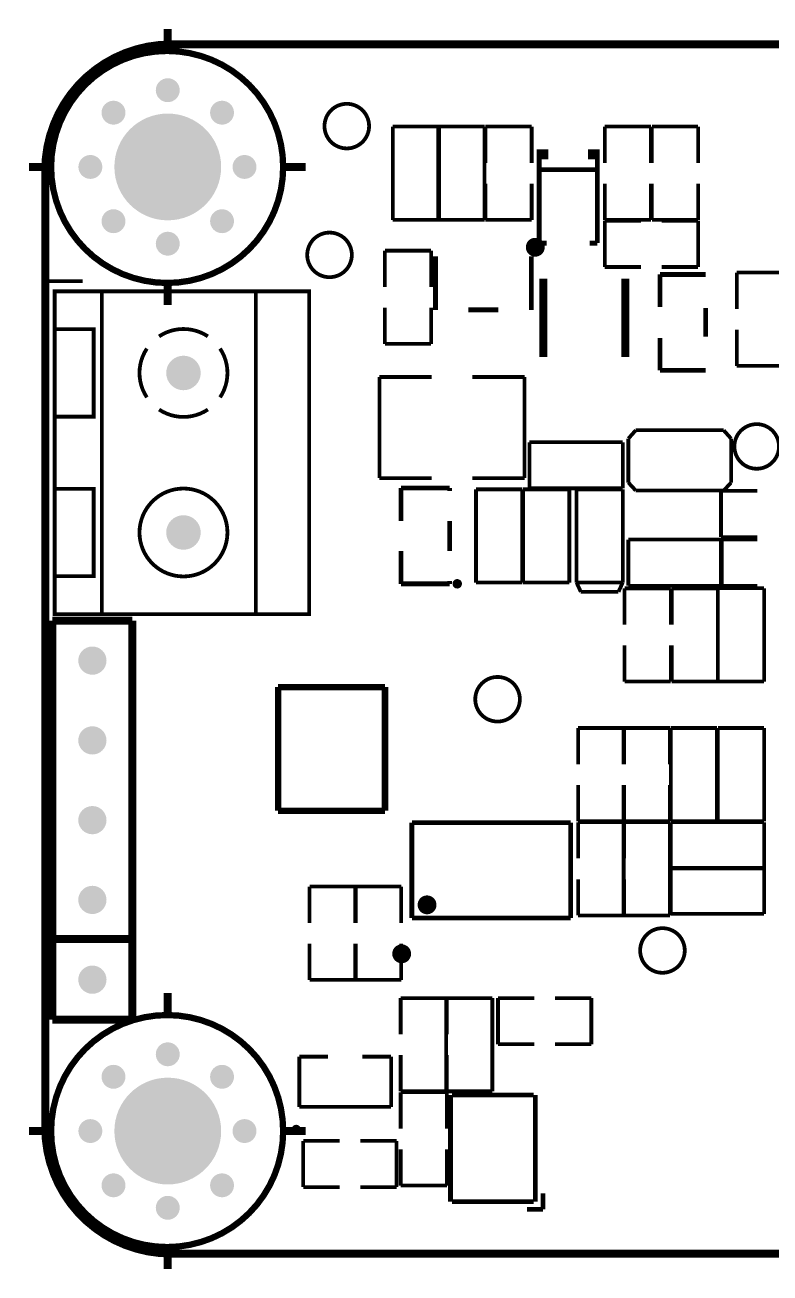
# Model space of a CAD drawing. Header units: millimetres. Extents: x -0.6 to 46.6, y -0.6 to 39.1.
# Drawn here: x -0.65 to 23.08, y -0.62 to 39.12 of the extents above; entities that cross this region are included whole.
import ezdxf

# ---------------------------------------------------------------- set-up
doc = ezdxf.new("R2010")
doc.units = ezdxf.units.MM
for name, color, linetype, true_color in [('Board Outline Layer', 7, 'Continuous', 0xff00ff), ('Hole Layer', 7, 'Continuous', 0x222222), ('Top Silkscreen Layer', 7, 'Continuous', 0xffcc00)]:
    doc.layers.add(name, color=color, linetype=linetype, true_color=true_color)

msp = doc.modelspace()

# ---------------------------------------------------------------- hatches: boundary and pattern name
at = {"layer": 'Hole Layer'}
for points in [[(3.519, 37.044, 1), (4.281, 37.044, 1)], [(3.519, 37.044, 1), (4.281, 37.044, 1)], [(1.791, 36.328, 1), (2.553, 36.328, 1)], [(1.791, 36.328, 1), (2.553, 36.328, 1)], [(5.247, 36.328, 1), (6.009, 36.328, 1)], [(5.247, 36.328, 1), (6.009, 36.328, 1)], [(2.2, 34.6, 1), (5.6, 34.6, 1)], [(2.2, 34.6, 1), (5.6, 34.6, 1)], [(1.055, 34.6, 1), (1.817, 34.6, 1)], [(1.055, 34.6, 1), (1.817, 34.6, 1)], [(5.963, 34.6, 1), (6.725, 34.6, 1)], [(5.963, 34.6, 1), (6.725, 34.6, 1)], [(1.791, 32.872, 1), (2.553, 32.872, 1)], [(1.791, 32.872, 1), (2.553, 32.872, 1)], [(5.247, 32.872, 1), (6.009, 32.872, 1)], [(5.247, 32.872, 1), (6.009, 32.872, 1)], [(3.519, 32.156, 1), (4.281, 32.156, 1)], [(3.519, 32.156, 1), (4.281, 32.156, 1)], [(3.85, 28.04, 1), (4.95, 28.04, 1)], [(3.85, 28.04, 1), (4.95, 28.04, 1)], [(3.85, 22.96, 1), (4.95, 22.96, 1)], [(3.85, 22.96, 1), (4.95, 22.96, 1)], [(1.05, 18.88, 1), (1.95, 18.88, 1)], [(1.05, 18.88, 1), (1.95, 18.88, 1)], [(1.05, 16.34, 1), (1.95, 16.34, 1)], [(1.05, 16.34, 1), (1.95, 16.34, 1)], [(1.05, 13.8, 1), (1.95, 13.8, 1)], [(1.05, 13.8, 1), (1.95, 13.8, 1)], [(1.05, 11.26, 1), (1.95, 11.26, 1)], [(1.05, 11.26, 1), (1.95, 11.26, 1)], [(1.05, 8.72, 1), (1.95, 8.72, 1)], [(1.05, 8.72, 1), (1.95, 8.72, 1)], [(3.519, 6.344, 1), (4.281, 6.344, 1)], [(3.519, 6.344, 1), (4.281, 6.344, 1)], [(1.791, 5.628, 1), (2.553, 5.628, 1)], [(1.791, 5.628, 1), (2.553, 5.628, 1)], [(5.247, 5.628, 1), (6.009, 5.628, 1)], [(5.247, 5.628, 1), (6.009, 5.628, 1)], [(2.2, 3.9, 1), (5.6, 3.9, 1)], [(2.2, 3.9, 1), (5.6, 3.9, 1)], [(1.055, 3.9, 1), (1.817, 3.9, 1)], [(1.055, 3.9, 1), (1.817, 3.9, 1)], [(5.963, 3.9, 1), (6.725, 3.9, 1)], [(5.963, 3.9, 1), (6.725, 3.9, 1)], [(1.791, 2.172, 1), (2.553, 2.172, 1)], [(1.791, 2.172, 1), (2.553, 2.172, 1)], [(5.247, 2.172, 1), (6.009, 2.172, 1)], [(5.247, 2.172, 1), (6.009, 2.172, 1)], [(3.519, 1.456, 1), (4.281, 1.456, 1)], [(3.519, 1.456, 1), (4.281, 1.456, 1)]]:
    msp.add_hatch(color=256, dxfattribs=at).paths.add_polyline_path(points)
at = {"layer": 'Top Silkscreen Layer'}
for points in [[(15.648, 34.85), (16.018, 34.85), (16.018, 35.155), (15.648, 35.155)], [(17.652, 34.85), (17.282, 34.85), (17.282, 35.155), (17.652, 35.155)]]:
    msp.add_hatch(color=256, dxfattribs=at).paths.add_polyline_path(points)

# ---------------------------------------------------------------- linework, layer by layer
at = {"layer": 'Board Outline Layer', "const_width": 0.254}
msp.add_lwpolyline([(0, 34.5), (0, 4, 0.414214), (4, 0), (42, 0, 0.414214), (46, 4), (46, 34.5, 0.414214), (42, 38.5), (4, 38.5, 0.414214)], format="xyb", close=True, dxfattribs=at)
at = {"layer": 'Top Silkscreen Layer'}
for points, const_width in [([(3.9, 38.334), (3.9, 38.994)], 0.254), ([(3.9, 38.334), (3.9, 38.994)], 0.254), ([(11.065, 35.885), (11.065, 32.915)], 0.12), ([(12.535, 35.885), (11.065, 35.885)], 0.12), ([(11.065, 35.885), (11.065, 32.915)], 0.12), ([(12.535, 35.885), (11.065, 35.885)], 0.12), ([(12.515, 32.915), (12.515, 35.885)], 0.12), ([(12.515, 35.885), (13.985, 35.885)], 0.12), ([(12.515, 32.915), (12.515, 35.885)], 0.12), ([(12.515, 35.885), (13.985, 35.885)], 0.12), ([(12.535, 35.885), (12.535, 32.915)], 0.12), ([(12.535, 35.885), (12.535, 32.915)], 0.12), ([(13.985, 32.915), (13.985, 35.885)], 0.12), ([(13.985, 32.915), (13.985, 35.885)], 0.12), ([(14.015, 35.885), (14.015, 34.73)], 0.119), ([(14.015, 35.885), (15.485, 35.885)], 0.119), ([(14.015, 35.885), (14.015, 34.73)], 0.119), ([(14.015, 35.885), (15.485, 35.885)], 0.119), ([(15.485, 35.885), (15.485, 34.73)], 0.119), ([(15.485, 35.885), (15.485, 34.73)], 0.119), ([(19.285, 35.885), (17.815, 35.885)], 0.119), ([(17.815, 35.885), (17.815, 34.73)], 0.119), ([(19.285, 35.885), (17.815, 35.885)], 0.119), ([(17.815, 35.885), (17.815, 34.73)], 0.119), ([(19.285, 35.885), (19.285, 34.73)], 0.119), ([(19.285, 35.885), (19.285, 34.73)], 0.119), ([(20.785, 35.885), (19.315, 35.885)], 0.119), ([(19.315, 35.885), (19.315, 34.73)], 0.119), ([(20.785, 35.885), (19.315, 35.885)], 0.119), ([(19.315, 35.885), (19.315, 34.73)], 0.119), ([(20.785, 35.885), (20.785, 34.73)], 0.119), ([(20.785, 35.885), (20.785, 34.73)], 0.119), ([(15.724, 34.926), (15.724, 32.174)], 0.152), ([(15.724, 34.926), (15.724, 32.174)], 0.152), ([(17.576, 34.926), (17.576, 32.174)], 0.152), ([(17.576, 34.926), (17.576, 32.174)], 0.152), ([(-0.52, 34.6), (0.141, 34.6)], 0.254), ([(-0.52, 34.6), (0.141, 34.6)], 0.254), ([(7.634, 34.6), (8.294, 34.6)], 0.254), ([(7.634, 34.6), (8.294, 34.6)], 0.254), ([(17.576, 34.517), (15.724, 34.517)], 0.152), ([(17.576, 34.517), (15.724, 34.517)], 0.152), ([(14.015, 32.915), (14.015, 34.07)], 0.119), ([(14.015, 32.915), (14.015, 34.07)], 0.119), ([(15.485, 32.915), (15.485, 34.07)], 0.119), ([(15.485, 32.915), (15.485, 34.07)], 0.119), ([(17.815, 32.915), (17.815, 34.07)], 0.119), ([(17.815, 32.915), (17.815, 34.07)], 0.119), ([(19.285, 32.915), (19.285, 34.07)], 0.119), ([(19.285, 32.915), (19.285, 34.07)], 0.119), ([(19.315, 32.915), (19.315, 34.07)], 0.119), ([(19.315, 32.915), (19.315, 34.07)], 0.119), ([(20.785, 32.915), (20.785, 34.07)], 0.119), ([(20.785, 32.915), (20.785, 34.07)], 0.119), ([(12.535, 32.915), (11.065, 32.915)], 0.12), ([(12.535, 32.915), (11.065, 32.915)], 0.12), ([(12.515, 32.915), (13.985, 32.915)], 0.12), ([(12.515, 32.915), (13.985, 32.915)], 0.12), ([(14.015, 32.915), (15.485, 32.915)], 0.119), ([(14.015, 32.915), (15.485, 32.915)], 0.119), ([(19.285, 32.915), (17.815, 32.915)], 0.119), ([(19.285, 32.915), (17.815, 32.915)], 0.119), ([(17.815, 32.885), (18.97, 32.885)], 0.119), ([(17.815, 32.885), (17.815, 31.415)], 0.119), ([(17.815, 32.885), (18.97, 32.885)], 0.119), ([(17.815, 32.885), (17.815, 31.415)], 0.119), ([(20.785, 32.915), (19.315, 32.915)], 0.119), ([(20.785, 32.915), (19.315, 32.915)], 0.119), ([(20.785, 32.885), (19.63, 32.885)], 0.119), ([(20.785, 32.885), (19.63, 32.885)], 0.119), ([(20.785, 32.885), (20.785, 31.415)], 0.119), ([(20.785, 32.885), (20.785, 31.415)], 0.119), ([(15.724, 32.174), (15.967, 32.174)], 0.152), ([(15.724, 32.174), (15.967, 32.174)], 0.152), ([(17.576, 32.174), (17.333, 32.174)], 0.152), ([(17.576, 32.174), (17.333, 32.174)], 0.152), ([(10.815, 31.935), (10.815, 30.78)], 0.119), ([(10.815, 31.935), (12.285, 31.935)], 0.119), ([(10.815, 31.935), (10.815, 30.78)], 0.119), ([(10.815, 31.935), (12.285, 31.935)], 0.119), ([(12.285, 31.935), (12.285, 30.78)], 0.119), ([(12.285, 31.935), (12.285, 30.78)], 0.119), ([(12.424, 31.751), (12.424, 30.049)], 0.152), ([(12.424, 31.751), (12.424, 30.049)], 0.152), ([(15.476, 31.751), (15.476, 30.049)], 0.152), ([(15.476, 31.751), (15.476, 30.049)], 0.152), ([(17.815, 31.415), (18.97, 31.415)], 0.119), ([(17.815, 31.415), (18.97, 31.415)], 0.119), ([(20.785, 31.415), (19.63, 31.415)], 0.119), ([(20.785, 31.415), (19.63, 31.415)], 0.119), ([(0.012, 30.961), (1.187, 30.961)], 0.12), ([(0.012, 30.323), (0.012, 30.961)], 0.12), ([(0.012, 30.961), (1.187, 30.961)], 0.12), ([(0.012, 30.323), (0.012, 30.961)], 0.12), ([(15.855, 31.045), (15.855, 28.545)], 0.254), ([(15.855, 31.045), (15.855, 28.545)], 0.254), ([(18.471, 31.045), (18.471, 28.545)], 0.254), ([(18.471, 31.045), (18.471, 28.545)], 0.254), ([(21.026, 31.176), (19.574, 31.176)], 0.152), ([(19.574, 31.176), (19.574, 30.145)], 0.152), ([(21.026, 31.176), (19.574, 31.176)], 0.152), ([(19.574, 31.176), (19.574, 30.145)], 0.152), ([(22.015, 31.235), (22.015, 30.08)], 0.119), ([(22.015, 31.235), (23.485, 31.235)], 0.119), ([(22.015, 31.235), (22.015, 30.08)], 0.119), ([(22.015, 31.235), (23.485, 31.235)], 0.119), ([(1.8, 30.58), (1.8, 20.42)], 0.12), ([(1.8, 30.58), (1.8, 20.42)], 0.12), ([(3.9, 30.206), (3.9, 30.866)], 0.254), ([(3.9, 30.206), (3.9, 30.866)], 0.254), ([(6.701, 30.58), (6.701, 20.42)], 0.12), ([(6.701, 30.58), (6.701, 20.42)], 0.12), ([(10.815, 28.965), (10.815, 30.12)], 0.119), ([(10.815, 28.965), (10.815, 30.12)], 0.119), ([(12.285, 28.965), (12.285, 30.12)], 0.119), ([(12.285, 28.965), (12.285, 30.12)], 0.119), ([(13.474, 30.049), (14.426, 30.049)], 0.152), ([(13.474, 30.049), (14.426, 30.049)], 0.152), ([(21.026, 30.105), (21.026, 29.195)], 0.152), ([(21.026, 30.105), (21.026, 29.195)], 0.152), ([(22.015, 28.265), (22.015, 29.42)], 0.119), ([(22.015, 28.265), (22.015, 29.42)], 0.119), ([(10.815, 28.965), (12.285, 28.965)], 0.119), ([(10.815, 28.965), (12.285, 28.965)], 0.119), ([(19.574, 28.124), (19.574, 29.155)], 0.152), ([(19.574, 28.124), (19.574, 29.155)], 0.152), ([(22.015, 28.265), (23.485, 28.265)], 0.119), ([(22.015, 28.265), (23.485, 28.265)], 0.119), ([(10.64, 27.91), (12.3, 27.91)], 0.12), ([(10.64, 24.69), (10.64, 27.91)], 0.119), ([(10.64, 27.91), (12.3, 27.91)], 0.12), ([(10.64, 24.69), (10.64, 27.91)], 0.119), ([(15.26, 27.91), (13.6, 27.91)], 0.12), ([(15.26, 27.91), (13.6, 27.91)], 0.12), ([(15.26, 24.69), (15.26, 27.91)], 0.12), ([(15.26, 24.69), (15.26, 27.91)], 0.12), ([(21.026, 28.124), (19.574, 28.124)], 0.152), ([(21.026, 28.124), (19.574, 28.124)], 0.152), ([(18.8, 26.215), (18.565, 25.95)], 0.12), ([(18.8, 26.215), (18.565, 25.95)], 0.12), ([(18.8, 26.215), (21.6, 26.215)], 0.12), ([(18.8, 26.215), (21.6, 26.215)], 0.12), ([(21.6, 26.215), (21.835, 25.95)], 0.12), ([(21.6, 26.215), (21.835, 25.95)], 0.12), ([(15.415, 24.365), (15.415, 25.835)], 0.12), ([(18.385, 25.835), (15.415, 25.835)], 0.12), ([(15.415, 24.365), (15.415, 25.835)], 0.12), ([(18.385, 25.835), (15.415, 25.835)], 0.12), ([(18.385, 24.365), (18.385, 25.835)], 0.12), ([(18.385, 24.365), (18.385, 25.835)], 0.12), ([(18.565, 25.95), (18.565, 24.55)], 0.12), ([(18.565, 25.95), (18.565, 24.55)], 0.12), ([(21.835, 25.95), (21.835, 24.55)], 0.12), ([(21.835, 25.95), (21.835, 24.55)], 0.12), ([(10.64, 24.69), (12.3, 24.69)], 0.12), ([(10.64, 24.69), (12.3, 24.69)], 0.12), ([(15.26, 24.69), (13.6, 24.69)], 0.12), ([(15.26, 24.69), (13.6, 24.69)], 0.12), ([(12.876, 24.376), (11.324, 24.376)], 0.152), ([(12.876, 24.376), (11.324, 24.376)], 0.152), ([(11.324, 24.376), (11.324, 23.33)], 0.152), ([(11.324, 24.376), (11.324, 23.33)], 0.152), ([(12.876, 24.285), (12.876, 24.376)], 0.152), ([(12.876, 24.285), (12.876, 24.376)], 0.152), ([(13.715, 21.365), (13.715, 24.335)], 0.12), ([(13.715, 24.335), (15.185, 24.335)], 0.12), ([(13.715, 21.365), (13.715, 24.335)], 0.12), ([(13.715, 24.335), (15.185, 24.335)], 0.12), ([(15.185, 21.365), (15.185, 24.335)], 0.12), ([(15.185, 21.365), (15.185, 24.335)], 0.12), ([(15.215, 24.335), (15.215, 21.365)], 0.12), ([(16.685, 24.335), (15.215, 24.335)], 0.12), ([(15.215, 24.335), (15.215, 21.365)], 0.12), ([(16.685, 24.335), (15.215, 24.335)], 0.12), ([(18.385, 24.365), (15.415, 24.365)], 0.12), ([(18.385, 24.365), (15.415, 24.365)], 0.12), ([(16.685, 24.335), (16.685, 21.365)], 0.12), ([(16.685, 24.335), (16.685, 21.365)], 0.12), ([(18.385, 24.335), (16.915, 24.335)], 0.12), ([(16.915, 24.335), (16.915, 21.365)], 0.12), ([(18.385, 24.335), (16.915, 24.335)], 0.12), ([(16.915, 24.335), (16.915, 21.365)], 0.12), ([(18.385, 24.335), (18.385, 21.365)], 0.12), ([(18.385, 24.335), (18.385, 21.365)], 0.12), ([(18.565, 24.55), (18.8, 24.295)], 0.12), ([(18.565, 24.55), (18.8, 24.295)], 0.12), ([(18.8, 24.295), (21.6, 24.295)], 0.12), ([(18.8, 24.295), (21.6, 24.295)], 0.12), ([(21.515, 24.285), (22.67, 24.285)], 0.119), ([(21.515, 22.815), (21.515, 24.285)], 0.119), ([(21.515, 24.285), (22.67, 24.285)], 0.119), ([(21.515, 22.815), (21.515, 24.285)], 0.119), ([(21.835, 24.55), (21.6, 24.295)], 0.12), ([(21.835, 24.55), (21.6, 24.295)], 0.12), ([(12.876, 22.375), (12.876, 23.325)], 0.152), ([(12.876, 22.375), (12.876, 23.325)], 0.152), ([(18.565, 21.265), (18.565, 22.735)], 0.12), ([(21.535, 22.735), (18.565, 22.735)], 0.12), ([(18.565, 21.265), (18.565, 22.735)], 0.12), ([(21.535, 22.735), (18.565, 22.735)], 0.12), ([(21.515, 22.815), (22.67, 22.815)], 0.119), ([(21.515, 22.815), (22.67, 22.815)], 0.119), ([(21.515, 22.735), (22.67, 22.735)], 0.119), ([(21.515, 21.265), (21.515, 22.735)], 0.119), ([(21.515, 22.735), (22.67, 22.735)], 0.119), ([(21.515, 21.265), (21.515, 22.735)], 0.119), ([(21.535, 21.265), (21.535, 22.735)], 0.12), ([(21.535, 21.265), (21.535, 22.735)], 0.12), ([(11.324, 22.37), (11.324, 21.324)], 0.152), ([(11.324, 22.37), (11.324, 21.324)], 0.152), ([(12.876, 21.324), (12.876, 21.415)], 0.152), ([(12.876, 21.324), (12.876, 21.415)], 0.152), ([(12.876, 21.324), (11.324, 21.324)], 0.152), ([(12.876, 21.324), (11.324, 21.324)], 0.152), ([(13.715, 21.365), (15.185, 21.365)], 0.12), ([(13.715, 21.365), (15.185, 21.365)], 0.12), ([(16.685, 21.365), (15.215, 21.365)], 0.12), ([(16.685, 21.365), (15.215, 21.365)], 0.12), ([(18.385, 21.365), (16.915, 21.365)], 0.12), ([(17.05, 21.072), (16.915, 21.365)], 0.12), ([(18.385, 21.365), (16.915, 21.365)], 0.12), ([(17.05, 21.072), (16.915, 21.365)], 0.12), ([(18.25, 21.072), (17.05, 21.072)], 0.12), ([(18.25, 21.072), (17.05, 21.072)], 0.12), ([(18.385, 21.365), (18.25, 21.072)], 0.12), ([(18.385, 21.365), (18.25, 21.072)], 0.12), ([(18.444, 21.182), (18.444, 20.027)], 0.119), ([(18.444, 21.182), (19.914, 21.182)], 0.119), ([(18.444, 21.182), (18.444, 20.027)], 0.119), ([(18.444, 21.182), (19.914, 21.182)], 0.119), ([(21.535, 21.265), (18.565, 21.265)], 0.12), ([(21.535, 21.265), (18.565, 21.265)], 0.12), ([(19.914, 21.182), (19.914, 20.027)], 0.119), ([(19.914, 21.182), (19.914, 20.027)], 0.119), ([(19.944, 21.182), (19.944, 20.027)], 0.119), ([(19.944, 21.182), (21.414, 21.182)], 0.119), ([(19.944, 21.182), (19.944, 20.027)], 0.119), ([(19.944, 21.182), (21.414, 21.182)], 0.119), ([(21.414, 21.182), (21.414, 20.027)], 0.119), ([(21.414, 21.182), (21.414, 20.027)], 0.119), ([(21.415, 18.215), (21.415, 21.185)], 0.12), ([(21.415, 21.185), (22.885, 21.185)], 0.12), ([(21.415, 18.215), (21.415, 21.185)], 0.12), ([(21.415, 21.185), (22.885, 21.185)], 0.12), ([(21.515, 21.265), (22.67, 21.265)], 0.119), ([(21.515, 21.265), (22.67, 21.265)], 0.119), ([(22.885, 18.215), (22.885, 21.185)], 0.12), ([(22.885, 18.215), (22.885, 21.185)], 0.12), ([(0.23, 20.15), (2.77, 20.15)], 0.254), ([(0.23, 7.45), (0.23, 20.15)], 0.254), ([(0.23, 20.15), (2.77, 20.15)], 0.254), ([(0.23, 7.45), (0.23, 20.15)], 0.254), ([(2.77, 20.15), (2.77, 7.45)], 0.254), ([(2.77, 20.15), (2.77, 7.45)], 0.254), ([(18.444, 18.212), (18.444, 19.367)], 0.119), ([(18.444, 18.212), (18.444, 19.367)], 0.119), ([(19.914, 18.212), (19.914, 19.367)], 0.119), ([(19.914, 18.212), (19.914, 19.367)], 0.119), ([(19.944, 18.212), (19.944, 19.367)], 0.119), ([(19.944, 18.212), (19.944, 19.367)], 0.119), ([(21.414, 18.212), (21.414, 19.367)], 0.119), ([(21.414, 18.212), (21.414, 19.367)], 0.119), ([(7.413, 18.035), (10.816, 18.035)], 0.203), ([(7.413, 14.098), (7.413, 18.035)], 0.203), ([(7.413, 18.035), (10.816, 18.035)], 0.203), ([(7.413, 14.098), (7.413, 18.035)], 0.203), ([(10.816, 14.098), (10.816, 18.035)], 0.203), ([(10.816, 14.098), (10.816, 18.035)], 0.203), ([(18.444, 18.212), (19.914, 18.212)], 0.119), ([(18.444, 18.212), (19.914, 18.212)], 0.119), ([(19.944, 18.212), (21.414, 18.212)], 0.119), ([(19.944, 18.212), (21.414, 18.212)], 0.119), ([(21.415, 18.215), (22.885, 18.215)], 0.12), ([(21.415, 18.215), (22.885, 18.215)], 0.12), ([(16.965, 16.735), (16.965, 15.58)], 0.119), ([(16.965, 16.735), (18.435, 16.735)], 0.119), ([(16.965, 16.735), (16.965, 15.58)], 0.119), ([(16.965, 16.735), (18.435, 16.735)], 0.119), ([(19.885, 16.735), (18.415, 16.735)], 0.119), ([(18.415, 16.735), (18.415, 15.58)], 0.119), ([(19.885, 16.735), (18.415, 16.735)], 0.119), ([(18.415, 16.735), (18.415, 15.58)], 0.119), ([(18.435, 16.735), (18.435, 15.58)], 0.119), ([(18.435, 16.735), (18.435, 15.58)], 0.119), ([(19.885, 16.735), (19.885, 15.58)], 0.119), ([(19.885, 16.735), (19.885, 15.58)], 0.119), ([(19.915, 13.765), (19.915, 16.735)], 0.12), ([(19.915, 16.735), (21.385, 16.735)], 0.12), ([(19.915, 13.765), (19.915, 16.735)], 0.12), ([(19.915, 16.735), (21.385, 16.735)], 0.12), ([(21.385, 13.765), (21.385, 16.735)], 0.12), ([(21.385, 13.765), (21.385, 16.735)], 0.12), ([(21.415, 16.735), (21.415, 13.765)], 0.12), ([(22.885, 16.735), (21.415, 16.735)], 0.12), ([(21.415, 16.735), (21.415, 13.765)], 0.12), ([(22.885, 16.735), (21.415, 16.735)], 0.12), ([(22.885, 16.735), (22.885, 13.765)], 0.12), ([(22.885, 16.735), (22.885, 13.765)], 0.12), ([(16.965, 13.765), (16.965, 14.92)], 0.119), ([(16.965, 13.765), (16.965, 14.92)], 0.119), ([(18.415, 13.765), (18.415, 14.92)], 0.119), ([(18.415, 13.765), (18.415, 14.92)], 0.119), ([(18.435, 13.765), (18.435, 14.92)], 0.119), ([(18.435, 13.765), (18.435, 14.92)], 0.119), ([(19.885, 13.765), (19.885, 14.92)], 0.119), ([(19.885, 13.765), (19.885, 14.92)], 0.119), ([(7.413, 14.098), (10.816, 14.098)], 0.203), ([(7.413, 14.098), (10.816, 14.098)], 0.203), ([(11.671, 10.681), (11.671, 13.719)], 0.152), ([(11.671, 13.719), (16.729, 13.719)], 0.152), ([(11.671, 10.681), (11.671, 13.719)], 0.152), ([(11.671, 13.719), (16.729, 13.719)], 0.152), ([(16.729, 13.719), (16.729, 10.681)], 0.152), ([(16.729, 13.719), (16.729, 10.681)], 0.152), ([(16.965, 13.765), (18.435, 13.765)], 0.119), ([(16.965, 13.765), (18.435, 13.765)], 0.119), ([(18.435, 13.735), (16.965, 13.735)], 0.119), ([(16.965, 13.735), (16.965, 12.58)], 0.119), ([(18.435, 13.735), (16.965, 13.735)], 0.119), ([(16.965, 13.735), (16.965, 12.58)], 0.119), ([(19.885, 13.765), (18.415, 13.765)], 0.119), ([(19.885, 13.765), (18.415, 13.765)], 0.119), ([(18.415, 13.735), (18.415, 10.765)], 0.12), ([(19.885, 13.735), (18.415, 13.735)], 0.12), ([(18.415, 13.735), (18.415, 10.765)], 0.12), ([(19.885, 13.735), (18.415, 13.735)], 0.12), ([(18.435, 13.735), (18.435, 12.58)], 0.119), ([(18.435, 13.735), (18.435, 12.58)], 0.119), ([(19.885, 13.735), (19.885, 10.765)], 0.12), ([(19.885, 13.735), (19.885, 10.765)], 0.12), ([(19.915, 13.765), (21.385, 13.765)], 0.12), ([(19.915, 13.765), (21.385, 13.765)], 0.12), ([(19.915, 12.265), (19.915, 13.735)], 0.12), ([(22.885, 13.735), (19.915, 13.735)], 0.12), ([(19.915, 12.265), (19.915, 13.735)], 0.12), ([(22.885, 13.735), (19.915, 13.735)], 0.12), ([(22.885, 13.765), (21.415, 13.765)], 0.12), ([(22.885, 13.765), (21.415, 13.765)], 0.12), ([(22.885, 12.265), (22.885, 13.735)], 0.12), ([(22.885, 12.265), (22.885, 13.735)], 0.12), ([(19.915, 12.285), (22.885, 12.285)], 0.12), ([(19.915, 12.285), (19.915, 10.815)], 0.12), ([(19.915, 12.285), (22.885, 12.285)], 0.12), ([(19.915, 12.285), (19.915, 10.815)], 0.12), ([(22.885, 12.265), (19.915, 12.265)], 0.12), ([(22.885, 12.265), (19.915, 12.265)], 0.12), ([(22.885, 12.285), (22.885, 10.815)], 0.12), ([(22.885, 12.285), (22.885, 10.815)], 0.12), ([(16.965, 10.765), (16.965, 11.92)], 0.119), ([(16.965, 10.765), (16.965, 11.92)], 0.119), ([(18.435, 10.765), (18.435, 11.92)], 0.119), ([(18.435, 10.765), (18.435, 11.92)], 0.119), ([(8.415, 11.685), (8.415, 10.53)], 0.119), ([(8.415, 11.685), (9.885, 11.685)], 0.119), ([(8.415, 11.685), (8.415, 10.53)], 0.119), ([(8.415, 11.685), (9.885, 11.685)], 0.119), ([(9.865, 11.685), (9.865, 10.53)], 0.119), ([(9.865, 11.685), (11.335, 11.685)], 0.119), ([(9.865, 11.685), (9.865, 10.53)], 0.119), ([(9.865, 11.685), (11.335, 11.685)], 0.119), ([(9.885, 11.685), (9.885, 10.53)], 0.119), ([(9.885, 11.685), (9.885, 10.53)], 0.119), ([(11.335, 11.685), (11.335, 10.53)], 0.119), ([(11.335, 11.685), (11.335, 10.53)], 0.119), ([(16.729, 10.681), (11.671, 10.681)], 0.152), ([(16.729, 10.681), (11.671, 10.681)], 0.152), ([(18.435, 10.765), (16.965, 10.765)], 0.119), ([(18.435, 10.765), (16.965, 10.765)], 0.119), ([(19.885, 10.765), (18.415, 10.765)], 0.12), ([(19.885, 10.765), (18.415, 10.765)], 0.12), ([(19.915, 10.815), (22.885, 10.815)], 0.12), ([(19.915, 10.815), (22.885, 10.815)], 0.12), ([(0.23, 10.014), (2.77, 10.014)], 0.254), ([(0.23, 10.014), (2.77, 10.014)], 0.254), ([(8.415, 8.715), (8.415, 9.87)], 0.119), ([(8.415, 8.715), (8.415, 9.87)], 0.119), ([(9.865, 8.715), (9.865, 9.87)], 0.119), ([(9.865, 8.715), (9.865, 9.87)], 0.119), ([(9.885, 8.715), (9.885, 9.87)], 0.119), ([(9.885, 8.715), (9.885, 9.87)], 0.119), ([(11.335, 8.715), (11.335, 9.87)], 0.119), ([(11.335, 8.715), (11.335, 9.87)], 0.119), ([(8.415, 8.715), (9.885, 8.715)], 0.119), ([(8.415, 8.715), (9.885, 8.715)], 0.119), ([(9.865, 8.715), (11.335, 8.715)], 0.119), ([(9.865, 8.715), (11.335, 8.715)], 0.119), ([(3.9, 7.634), (3.9, 8.294)], 0.254), ([(3.9, 7.634), (3.9, 8.294)], 0.254), ([(12.785, 8.135), (11.315, 8.135)], 0.119), ([(11.315, 8.135), (11.315, 6.98)], 0.119), ([(12.785, 8.135), (11.315, 8.135)], 0.119), ([(11.315, 8.135), (11.315, 6.98)], 0.119), ([(12.765, 8.135), (12.765, 5.165)], 0.12), ([(14.235, 8.135), (12.765, 8.135)], 0.12), ([(12.765, 8.135), (12.765, 5.165)], 0.12), ([(14.235, 8.135), (12.765, 8.135)], 0.12), ([(12.785, 8.135), (12.785, 6.98)], 0.119), ([(12.785, 8.135), (12.785, 6.98)], 0.119), ([(14.235, 8.135), (14.235, 5.165)], 0.12), ([(14.235, 8.135), (14.235, 5.165)], 0.12), ([(14.415, 8.135), (15.57, 8.135)], 0.119), ([(14.415, 8.135), (14.415, 6.665)], 0.119), ([(14.415, 8.135), (15.57, 8.135)], 0.119), ([(14.415, 8.135), (14.415, 6.665)], 0.119), ([(17.385, 8.135), (16.23, 8.135)], 0.119), ([(17.385, 8.135), (16.23, 8.135)], 0.119), ([(17.385, 8.135), (17.385, 6.665)], 0.119), ([(17.385, 8.135), (17.385, 6.665)], 0.119), ([(2.77, 7.45), (0.23, 7.45)], 0.254), ([(2.77, 7.45), (0.23, 7.45)], 0.254), ([(11.315, 5.165), (11.315, 6.32)], 0.119), ([(11.315, 5.165), (11.315, 6.32)], 0.119), ([(12.785, 5.165), (12.785, 6.32)], 0.119), ([(12.785, 5.165), (12.785, 6.32)], 0.119), ([(14.415, 6.665), (15.57, 6.665)], 0.119), ([(14.415, 6.665), (15.57, 6.665)], 0.119), ([(17.385, 6.665), (16.23, 6.665)], 0.119), ([(17.385, 6.665), (16.23, 6.665)], 0.119), ([(8.09, 6.27), (8.09, 4.67)], 0.12), ([(8.09, 6.27), (8.997, 6.27)], 0.12), ([(8.09, 6.27), (8.09, 4.67)], 0.12), ([(8.09, 6.27), (8.997, 6.27)], 0.12), ([(11.01, 6.27), (10.09, 6.27)], 0.12), ([(11.01, 6.27), (10.09, 6.27)], 0.12), ([(11.01, 4.67), (11.01, 6.27)], 0.12), ([(11.01, 4.67), (11.01, 6.27)], 0.12), ([(12.785, 5.165), (11.315, 5.165)], 0.119), ([(12.785, 5.165), (11.315, 5.165)], 0.119), ([(12.785, 5.135), (11.315, 5.135)], 0.119), ([(11.315, 5.135), (11.315, 3.98)], 0.119), ([(12.785, 5.135), (11.315, 5.135)], 0.119), ([(11.315, 5.135), (11.315, 3.98)], 0.119), ([(14.235, 5.165), (12.765, 5.165)], 0.12), ([(14.235, 5.165), (12.765, 5.165)], 0.12), ([(12.785, 5.135), (12.785, 3.98)], 0.119), ([(12.785, 5.135), (12.785, 3.98)], 0.119), ([(12.9, 1.65), (12.9, 5.05)], 0.152), ([(12.9, 1.65), (12.9, 5.05)], 0.152), ([(12.95, 5.05), (15.55, 5.05)], 0.152), ([(12.95, 5.05), (15.55, 5.05)], 0.152), ([(15.6, 5.05), (15.6, 1.65)], 0.152), ([(15.6, 5.05), (15.6, 1.65)], 0.152), ([(8.09, 4.67), (11.01, 4.67)], 0.12), ([(8.09, 4.67), (11.01, 4.67)], 0.12), ([(-0.52, 3.9), (0.141, 3.9)], 0.254), ([(-0.52, 3.9), (0.141, 3.9)], 0.254), ([(7.634, 3.9), (8.294, 3.9)], 0.254), ([(7.634, 3.9), (8.294, 3.9)], 0.254), ([(8.215, 3.585), (9.37, 3.585)], 0.119), ([(8.215, 2.115), (8.215, 3.585)], 0.119), ([(8.215, 3.585), (9.37, 3.585)], 0.119), ([(8.215, 2.115), (8.215, 3.585)], 0.119), ([(11.185, 3.585), (10.03, 3.585)], 0.119), ([(11.185, 3.585), (10.03, 3.585)], 0.119), ([(11.185, 2.115), (11.185, 3.585)], 0.119), ([(11.185, 2.115), (11.185, 3.585)], 0.119), ([(11.315, 2.165), (11.315, 3.32)], 0.119), ([(11.315, 2.165), (11.315, 3.32)], 0.119), ([(12.785, 2.165), (12.785, 3.32)], 0.119), ([(12.785, 2.165), (12.785, 3.32)], 0.119), ([(8.215, 2.115), (9.37, 2.115)], 0.119), ([(8.215, 2.115), (9.37, 2.115)], 0.119), ([(11.185, 2.115), (10.03, 2.115)], 0.119), ([(11.185, 2.115), (10.03, 2.115)], 0.119), ([(12.785, 2.165), (11.315, 2.165)], 0.119), ([(12.785, 2.165), (11.315, 2.165)], 0.119), ([(15.85, 1.407), (15.85, 1.915)], 0.152), ([(15.85, 1.407), (15.85, 1.915)], 0.152), ([(15.55, 1.65), (12.95, 1.65)], 0.152), ([(15.55, 1.65), (12.95, 1.65)], 0.152), ([(15.342, 1.407), (15.85, 1.407)], 0.152), ([(15.342, 1.407), (15.85, 1.407)], 0.152), ([(3.9, -0.494), (3.9, 0.166)], 0.254), ([(3.9, -0.494), (3.9, 0.166)], 0.254)]:
    msp.add_lwpolyline(points, dxfattribs=dict(at, const_width=const_width))
for points, const_width in [([(0.186, 34.6, 1), (7.574, 34.6, 1)], 0.2), ([(0.186, 34.6, 1), (7.574, 34.6, 1)], 0.2), ([(15.451, 32.043, 1), (15.751, 32.043, 1)], 0.3), ([(15.451, 32.043, 1), (15.751, 32.043, 1)], 0.3), ([(21.94, 25.7, 1), (23.36, 25.7, 1)], 0.12), ([(21.94, 25.7, 1), (23.36, 25.7, 1)], 0.12), ([(3, 22.96, 1), (5.8, 22.96, 1)], 0.12), ([(3, 22.96, 1), (5.8, 22.96, 1)], 0.12), ([(13.041, 21.326, 1), (13.191, 21.326, 1)], 0.15), ([(13.041, 21.326, 1), (13.191, 21.326, 1)], 0.15), ([(12.005, 11.103, 1), (12.305, 11.103, 1)], 0.3), ([(12.005, 11.103, 1), (12.305, 11.103, 1)], 0.3), ([(18.94, 9.65, 1), (20.36, 9.65, 1)], 0.12), ([(18.94, 9.65, 1), (20.36, 9.65, 1)], 0.12), ([(11.197, 9.545, 1), (11.497, 9.545, 1)], 0.3), ([(11.197, 9.545, 1), (11.497, 9.545, 1)], 0.3), ([(7.901, 3.95, 1), (8.079, 3.95, 1)], 0.12), ([(7.901, 3.95, 1), (8.079, 3.95, 1)], 0.12)]:
    msp.add_lwpolyline(points, format="xyb", close=True, dxfattribs=dict(at, const_width=const_width))
for points, const_width in [([(8.89, 35.9, 1), (10.31, 35.9), (10.31, 35.9, 1), (8.89, 35.9)], 0.12), ([(8.89, 35.9, 1), (10.31, 35.9), (10.31, 35.9, 1), (8.89, 35.9)], 0.12), ([(8.34, 31.8, 1), (9.76, 31.8), (9.76, 31.8, 1), (8.34, 31.8)], 0.12), ([(8.34, 31.8, 1), (9.76, 31.8), (9.76, 31.8, 1), (8.34, 31.8)], 0.12), ([(5.177, 29.205, 0.302775), (3.623, 29.205)], 0.12), ([(5.177, 29.205, 0.302775), (3.623, 29.205)], 0.12), ([(3.235, 28.817, 0.302775), (3.235, 27.263)], 0.12), ([(3.235, 28.817, 0.302775), (3.235, 27.263)], 0.12), ([(5.565, 27.263, 0.302775), (5.565, 28.817)], 0.12), ([(5.565, 27.263, 0.302775), (5.565, 28.817)], 0.12), ([(3.623, 26.875, 0.302775), (5.177, 26.875)], 0.12), ([(3.623, 26.875, 0.302775), (5.177, 26.875)], 0.12), ([(13.69, 17.65, 1), (15.11, 17.65), (15.11, 17.65, 1), (13.69, 17.65)], 0.12), ([(13.69, 17.65, 1), (15.11, 17.65), (15.11, 17.65, 1), (13.69, 17.65)], 0.12), ([(0.186, 3.9, 1), (7.574, 3.9), (7.574, 3.9, 1), (0.186, 3.9)], 0.2), ([(0.186, 3.9, 1), (7.574, 3.9), (7.574, 3.9, 1), (0.186, 3.9)], 0.2)]:
    msp.add_lwpolyline(points, format="xyb", dxfattribs=dict(at, const_width=const_width))
for points, const_width in [([(15.648, 34.85), (16.018, 34.85), (16.018, 35.155), (15.648, 35.155)], 0.00508), ([(15.648, 34.85), (16.018, 34.85), (16.018, 35.155), (15.648, 35.155)], 0.00508), ([(17.652, 34.85), (17.282, 34.85), (17.282, 35.155), (17.652, 35.155)], 0.00508), ([(17.652, 34.85), (17.282, 34.85), (17.282, 35.155), (17.652, 35.155)], 0.00508), ([(8.4, 30.64), (0.3, 30.64), (0.3, 20.36), (8.4, 20.36)], 0.12), ([(8.4, 30.64), (0.3, 30.64), (0.3, 20.36), (8.4, 20.36)], 0.12), ([(1.542, 29.434), (0.3, 29.434), (0.3, 26.647), (1.542, 26.647)], 0.12), ([(1.542, 29.434), (0.3, 29.434), (0.3, 26.647), (1.542, 26.647)], 0.12), ([(1.542, 24.353), (0.3, 24.353), (0.3, 21.566), (1.542, 21.566)], 0.12), ([(1.542, 24.353), (0.3, 24.353), (0.3, 21.566), (1.542, 21.566)], 0.12)]:
    msp.add_lwpolyline(points, close=True, dxfattribs=dict(at, const_width=const_width))

doc.saveas('drawing.dxf')
